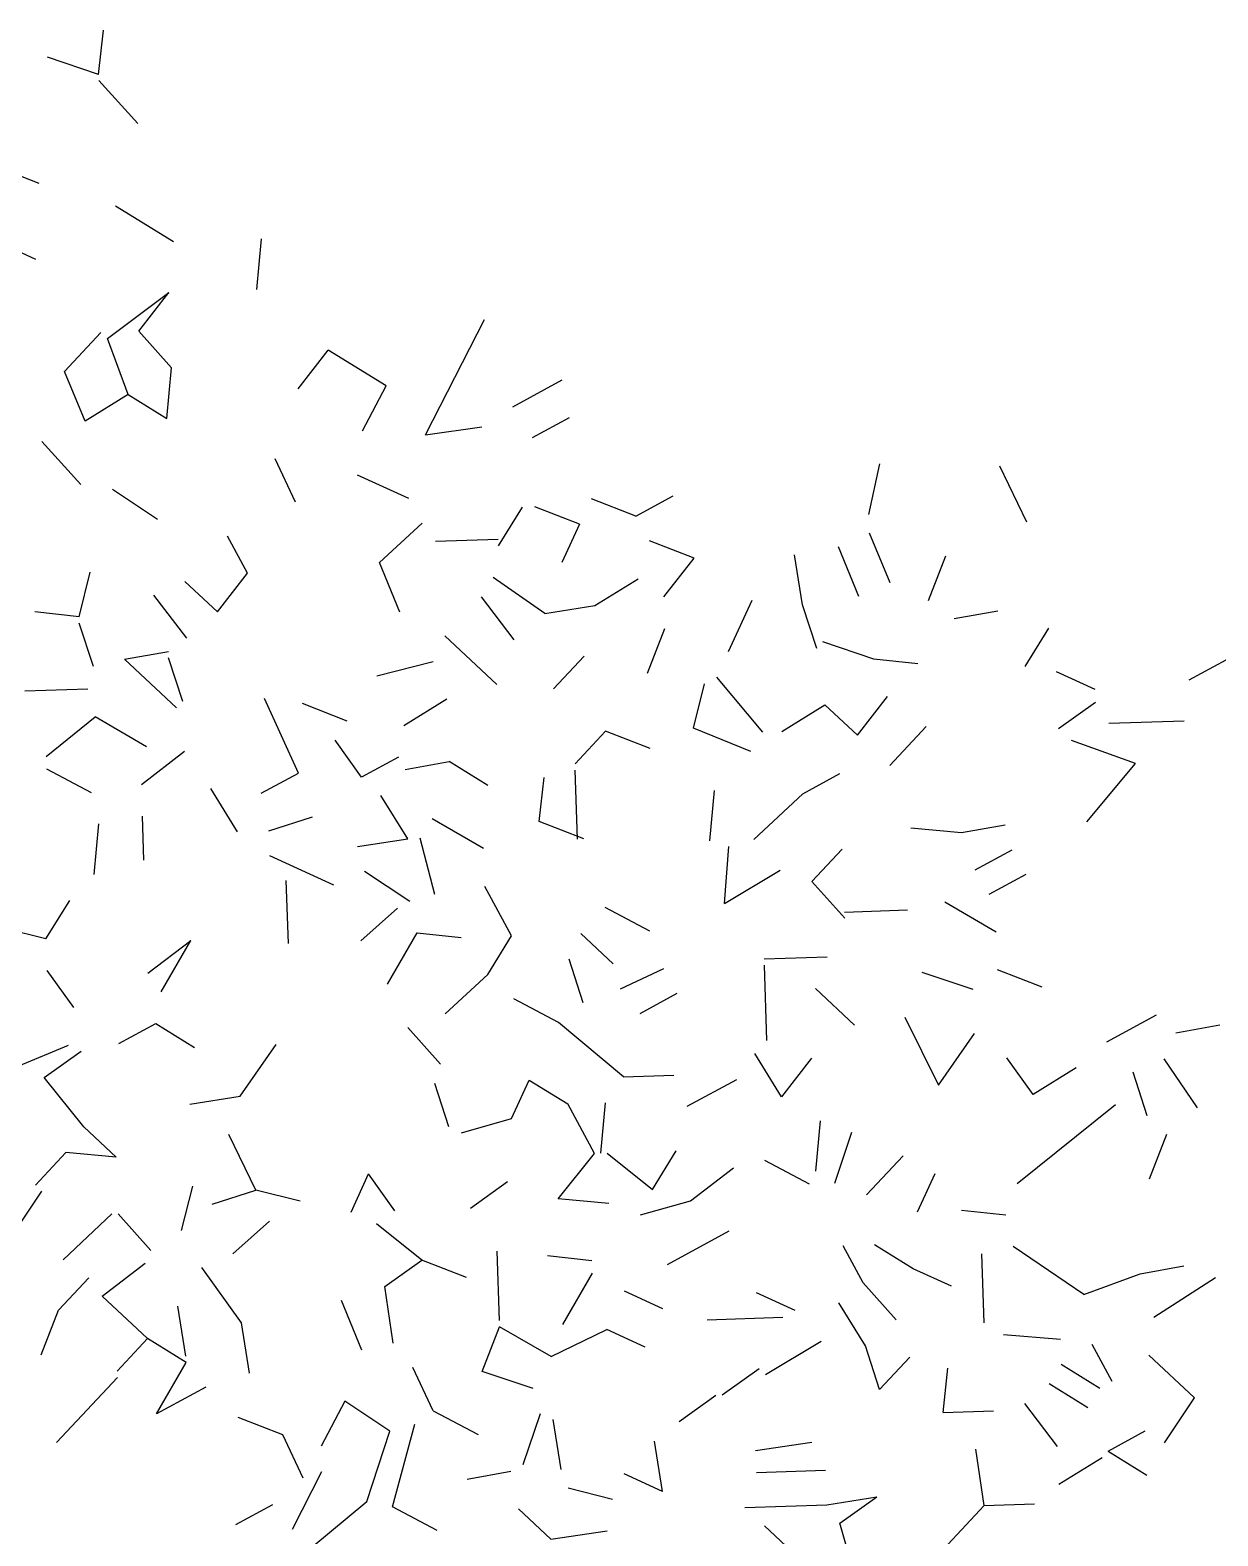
# Model space of a CAD drawing. Header units: metres. Extents: x 10 to 239, y 2 to 253.
# Drawn here: x 103.241 to 104.26, y 184.737 to 186.028 of the extents above; entities that cross this region are included whole.
import ezdxf

# ---------------------------------------------------------------- set-up
doc = ezdxf.new("R2010")
doc.units = ezdxf.units.M
doc.header["$MEASUREMENT"] = 0
doc.layers.add('bloques ARBOLES', color=7, linetype='Continuous', true_color=0xb8d897)

# ---------------------------------------------------------------- blocks, each defined once
blk = doc.blocks.new('arb-alz-77')
at = {"layer": 'bloques ARBOLES', "linetype": 'Continuous'}
for p, q in [((2.2769, 11.1744), (2.2865, 11.2619)), ((2.2769, 11.1744), (2.1762, 11.2084)), ((2.355, 11.0774), (2.2774, 11.162)), ((2.355, 11.0774), (2.2774, 11.162)), ((2.1596, 10.9587), (2.0714, 10.9931)), ((2.4252, 10.8431), (2.3107, 10.914)), ((2.4252, 10.8431), (2.3107, 10.914)), ((2.0764, 10.8438), (2.1522, 10.809)), ((2.0764, 10.8438), (2.1522, 10.809)), ((2.5902, 10.7491), (2.5993, 10.849)), ((2.2946, 10.652), (2.4161, 10.7431)), ((2.3565, 10.6664), (2.4161, 10.7431)), ((2.2097, 10.5867), (2.2817, 10.6639)), ((2.4212, 10.5938), (2.3565, 10.6664)), ((2.9238, 10.4614), (3.0406, 10.6896)), ((2.9238, 10.4614), (3.0406, 10.6896)), ((2.3357, 10.5412), (2.2946, 10.652)), ((2.3357, 10.5412), (2.2946, 10.652)), ((2.6716, 10.5526), (2.7313, 10.6293)), ((2.8458, 10.5584), (2.7313, 10.6293)), ((2.8458, 10.5584), (2.7313, 10.6293)), ((2.8458, 10.5584), (2.7313, 10.6293)), ((2.8458, 10.5584), (2.7313, 10.6293)), ((2.2504, 10.4885), (2.2097, 10.5867)), ((2.412, 10.494), (2.4212, 10.5938)), ((2.412, 10.494), (2.4212, 10.5938)), ((2.412, 10.494), (2.4212, 10.5938)), ((2.412, 10.494), (2.4212, 10.5938)), ((2.412, 10.494), (2.4212, 10.5938)), ((2.799, 10.4696), (2.8458, 10.5584)), ((3.0964, 10.517), (3.1942, 10.5702)), ((3.0964, 10.517), (3.1942, 10.5702)), ((3.0964, 10.517), (3.1942, 10.5702)), ((2.3357, 10.5412), (2.2504, 10.4885)), ((2.3357, 10.5412), (2.2504, 10.4885)), ((2.3357, 10.5412), (2.412, 10.494)), ((2.3357, 10.5412), (2.412, 10.494)), ((3.1358, 10.4562), (3.2091, 10.4959)), ((2.9238, 10.4614), (3.0354, 10.4776)), ((2.9238, 10.4614), (3.0354, 10.4776)), ((2.9238, 10.4614), (3.0354, 10.4776)), ((2.242, 10.3636), (2.1644, 10.4482)), ((2.6667, 10.3281), (2.6265, 10.414)), ((2.6667, 10.3281), (2.6265, 10.414)), ((3.8011, 10.3041), (3.8226, 10.4045)), ((3.8011, 10.3041), (3.8226, 10.4045)), ((4.0593, 10.4001), (4.1129, 10.2898)), ((4.0593, 10.4001), (4.1129, 10.2898)), ((4.0593, 10.4001), (4.1129, 10.2898)), ((2.8907, 10.3356), (2.7894, 10.3821)), ((2.3939, 10.294), (2.3046, 10.3532)), ((3.3403, 10.301), (3.252, 10.3353)), ((3.3403, 10.301), (3.4137, 10.3408)), ((3.3403, 10.301), (3.4137, 10.3408)), ((3.0682, 10.2421), (3.1155, 10.3184)), ((3.0682, 10.2421), (3.1155, 10.3184)), ((3.0682, 10.2421), (3.1155, 10.3184)), ((3.2287, 10.2847), (3.1404, 10.3192)), ((2.8328, 10.2092), (2.9173, 10.2868)), ((3.2287, 10.2847), (3.1939, 10.209)), ((3.2287, 10.2847), (3.1939, 10.209)), ((3.2287, 10.2847), (3.1939, 10.209)), ((2.5718, 10.1879), (2.5321, 10.2613)), ((2.5718, 10.1879), (2.5321, 10.2613)), ((3.0678, 10.2545), (2.9434, 10.2503)), ((3.0678, 10.2545), (2.9434, 10.2503)), ((3.0678, 10.2545), (2.9434, 10.2503)), ((3.0678, 10.2545), (2.9434, 10.2503)), ((3.4552, 10.2177), (3.3668, 10.2521)), ((3.843, 10.1686), (3.8023, 10.2669)), ((3.843, 10.1686), (3.8023, 10.2669)), ((3.843, 10.1686), (3.8023, 10.2669)), ((3.3954, 10.141), (3.4552, 10.2177)), ((3.6701, 10.1253), (3.6543, 10.2245)), ((3.7816, 10.1415), (3.741, 10.2398)), ((3.9189, 10.1337), (3.9532, 10.2222)), ((3.9189, 10.1337), (3.9532, 10.2222)), ((2.2384, 10.1019), (2.2604, 10.1898)), ((2.2384, 10.1019), (2.2604, 10.1898)), ((2.5122, 10.1112), (2.5718, 10.1879)), ((2.5122, 10.1112), (2.5718, 10.1879)), ((2.8734, 10.1108), (2.8328, 10.2092)), ((2.8734, 10.1108), (2.8328, 10.2092)), ((2.5122, 10.1112), (2.4479, 10.1713)), ((3.16, 10.1081), (3.0579, 10.1794)), ((3.16, 10.1081), (3.0579, 10.1794)), ((3.16, 10.1081), (3.0579, 10.1794)), ((3.2591, 10.1239), (3.3445, 10.1766)), ((3.2591, 10.1239), (3.3445, 10.1766)), ((3.2591, 10.1239), (3.3445, 10.1766)), ((3.2591, 10.1239), (3.3445, 10.1766)), ((2.4516, 10.0593), (2.3864, 10.1442)), ((3.0995, 10.0562), (3.0344, 10.1413)), ((3.0995, 10.0562), (3.0344, 10.1413)), ((3.5237, 10.0332), (3.57, 10.1344)), ((3.6979, 10.0391), (3.6701, 10.1253)), ((2.2384, 10.1019), (2.1509, 10.1114)), ((3.16, 10.1081), (3.2591, 10.1239)), ((3.97, 10.0982), (4.0566, 10.1136)), ((3.97, 10.0982), (4.0566, 10.1136)), ((2.2668, 10.0032), (2.2388, 10.0894)), ((2.2668, 10.0032), (2.2388, 10.0894)), ((3.3632, 9.9905), (3.3976, 10.0788)), ((3.3632, 9.9905), (3.3976, 10.0788)), ((4.1102, 10.0032), (4.1575, 10.0795)), ((4.1102, 10.0032), (4.1575, 10.0795)), ((3.065, 9.9679), (2.9621, 10.0641)), ((3.8108, 10.0179), (3.7099, 10.052)), ((2.3285, 10.0177), (2.4152, 10.0331)), ((2.3285, 10.0177), (2.4152, 10.0331)), ((2.4313, 9.9215), (2.3285, 10.0177)), ((2.4313, 9.9215), (2.3285, 10.0177)), ((2.4434, 9.9344), (2.4155, 10.0207)), ((2.4434, 9.9344), (2.4155, 10.0207)), ((2.4434, 9.9344), (2.4155, 10.0207)), ((2.4434, 9.9344), (2.4155, 10.0207)), ((2.8279, 9.9848), (2.939, 10.0135)), ((2.8279, 9.9848), (2.939, 10.0135)), ((2.8279, 9.9848), (2.939, 10.0135)), ((3.1774, 9.9592), (3.2375, 10.0236)), ((3.1774, 9.9592), (3.2375, 10.0236)), ((3.8982, 10.0085), (3.8108, 10.0179)), ((3.8982, 10.0085), (3.8108, 10.0179)), ((4.4349, 9.9768), (4.5083, 10.0167)), ((4.4349, 9.9768), (4.5083, 10.0167)), ((3.5915, 9.8736), (3.5005, 9.9826)), ((4.2488, 9.9581), (4.1727, 9.9927)), ((2.1313, 9.9551), (2.2557, 9.9594)), ((3.4541, 9.8814), (3.4761, 9.9693)), ((3.4541, 9.8814), (3.4761, 9.9693)), ((2.6724, 9.7927), (2.6052, 9.9399)), ((2.7686, 9.8956), (2.6802, 9.9299)), ((2.881, 9.8869), (2.9663, 9.9396)), ((2.881, 9.8869), (2.9663, 9.9396)), ((2.881, 9.8869), (2.9663, 9.9396)), ((3.6286, 9.8749), (3.7141, 9.9276)), ((3.6286, 9.8749), (3.7141, 9.9276)), ((3.7784, 9.8674), (3.7141, 9.9276)), ((3.7784, 9.8674), (3.7141, 9.9276)), ((3.7784, 9.8674), (3.7141, 9.9276)), ((3.7784, 9.8674), (3.7141, 9.9276)), ((3.7784, 9.8674), (3.7141, 9.9276)), ((3.7784, 9.8674), (3.8381, 9.9442)), ((4.1765, 9.8808), (4.2496, 9.9331)), ((4.1765, 9.8808), (4.2496, 9.9331)), ((4.1765, 9.8808), (4.2496, 9.9331)), ((2.1731, 9.8257), (2.2701, 9.9037)), ((2.1731, 9.8257), (2.2701, 9.9037)), ((2.3716, 9.8448), (2.2701, 9.9037)), ((2.3716, 9.8448), (2.2701, 9.9037)), ((2.3716, 9.8448), (2.2701, 9.9037)), ((4.4252, 9.8955), (4.2759, 9.8904)), ((4.4252, 9.8955), (4.2759, 9.8904)), ((4.4252, 9.8955), (4.2759, 9.8904)), ((4.4252, 9.8955), (4.2759, 9.8904)), ((2.7972, 9.7844), (2.7449, 9.8575)), ((3.2198, 9.8112), (3.28, 9.8755)), ((3.3682, 9.8411), (3.28, 9.8755)), ((3.3682, 9.8411), (3.28, 9.8755)), ((3.5678, 9.8355), (3.4541, 9.8814)), ((3.5678, 9.8355), (3.4541, 9.8814)), ((3.9148, 9.8846), (3.8428, 9.8073)), ((4.3284, 9.8113), (4.2024, 9.8569)), ((4.3284, 9.8113), (4.2024, 9.8569)), ((4.3284, 9.8113), (4.2024, 9.8569)), ((2.4467, 9.835), (2.3617, 9.7697)), ((2.4467, 9.835), (2.3617, 9.7697)), ((2.4467, 9.835), (2.3617, 9.7697)), ((2.4467, 9.835), (2.3617, 9.7697)), ((2.4467, 9.835), (2.3617, 9.7697)), ((2.4467, 9.835), (2.3617, 9.7697)), ((2.4467, 9.835), (2.3617, 9.7697)), ((2.4467, 9.835), (2.3617, 9.7697)), ((2.1739, 9.8008), (2.2626, 9.754)), ((2.1739, 9.8008), (2.2626, 9.754)), ((2.1739, 9.8008), (2.2626, 9.754)), ((2.8706, 9.8243), (2.7972, 9.7844)), ((2.8706, 9.8243), (2.7972, 9.7844)), ((2.8706, 9.8243), (2.7972, 9.7844)), ((2.8839, 9.7999), (2.9706, 9.8153)), ((2.8839, 9.7999), (2.9706, 9.8153)), ((2.8839, 9.7999), (2.9706, 9.8153)), ((3.0469, 9.768), (2.9706, 9.8153)), ((3.0469, 9.768), (2.9706, 9.8153)), ((3.0469, 9.768), (2.9706, 9.8153)), ((3.2249, 9.6619), (3.2203, 9.7987)), ((3.2249, 9.6619), (3.2203, 9.7987)), ((4.2326, 9.696), (4.3284, 9.8113)), ((4.2326, 9.696), (4.3284, 9.8113)), ((4.2326, 9.696), (4.3284, 9.8113)), ((2.5989, 9.7528), (2.6724, 9.7927)), ((3.1489, 9.6968), (3.1585, 9.7842)), ((3.6702, 9.7516), (3.7436, 9.7915)), ((3.6702, 9.7516), (3.7436, 9.7915)), ((2.5518, 9.6766), (2.499, 9.762)), ((2.5518, 9.6766), (2.499, 9.762)), ((2.8886, 9.6629), (2.8358, 9.7484)), ((2.8886, 9.6629), (2.8358, 9.7484)), ((2.8886, 9.6629), (2.8358, 9.7484)), ((3.4866, 9.6584), (3.4956, 9.7583)), ((3.4866, 9.6584), (3.4956, 9.7583)), ((3.5736, 9.6612), (3.6702, 9.7516)), ((2.268, 9.5921), (2.2773, 9.6922)), ((2.268, 9.5921), (2.2773, 9.6922)), ((2.268, 9.5921), (2.2773, 9.6922)), ((2.268, 9.5921), (2.2773, 9.6922)), ((2.3668, 9.6205), (2.3639, 9.7075)), ((2.3668, 9.6205), (2.3639, 9.7075)), ((2.3668, 9.6205), (2.3639, 9.7075)), ((2.3668, 9.6205), (2.3639, 9.7075)), ((2.614, 9.6786), (2.7002, 9.7064)), ((2.614, 9.6786), (2.7002, 9.7064)), ((3.0386, 9.6432), (2.937, 9.702)), ((3.2372, 9.6623), (3.1489, 9.6968)), ((3.8843, 9.6841), (3.9842, 9.6751)), ((3.9842, 9.6751), (4.0708, 9.6905)), ((3.9842, 9.6751), (4.0708, 9.6905)), ((2.7894, 9.6472), (2.8886, 9.6629)), ((2.7894, 9.6472), (2.8886, 9.6629)), ((2.9421, 9.5527), (2.9133, 9.6638)), ((2.7422, 9.5709), (2.6156, 9.6289)), ((2.7422, 9.5709), (2.6156, 9.6289)), ((2.7422, 9.5709), (2.6156, 9.6289)), ((2.7422, 9.5709), (2.6156, 9.6289)), ((2.7422, 9.5709), (2.6156, 9.6289)), ((3.5157, 9.5348), (3.5242, 9.6472)), ((3.5157, 9.5348), (3.5242, 9.6472)), ((3.6886, 9.5779), (3.7486, 9.6422)), ((4.0116, 9.6013), (4.085, 9.6411)), ((4.0116, 9.6013), (4.085, 9.6411)), ((2.8927, 9.5386), (2.8035, 9.5978)), ((2.8927, 9.5386), (2.8035, 9.5978)), ((2.8927, 9.5386), (2.8035, 9.5978)), ((2.8927, 9.5386), (2.8035, 9.5978)), ((2.8927, 9.5386), (2.8035, 9.5978)), ((3.5157, 9.5348), (3.6256, 9.6007)), ((4.1116, 9.5921), (4.0382, 9.5524)), ((2.6527, 9.4558), (2.6485, 9.5802)), ((3.0943, 9.4706), (3.0411, 9.5684)), ((3.0943, 9.4706), (3.0411, 9.5684)), ((3.7533, 9.5054), (3.6886, 9.5779)), ((3.7533, 9.5054), (3.6886, 9.5779)), ((3.7533, 9.5054), (3.6886, 9.5779)), ((3.7533, 9.5054), (3.6886, 9.5779)), ((3.7533, 9.5054), (3.6886, 9.5779)), ((2.1729, 9.4645), (2.2199, 9.5407)), ((4.0532, 9.478), (3.9515, 9.537)), ((2.7957, 9.4606), (2.8682, 9.5253)), ((2.7957, 9.4606), (2.8682, 9.5253)), ((2.7957, 9.4606), (2.8682, 9.5253)), ((2.7957, 9.4606), (2.8682, 9.5253)), ((3.368, 9.48), (3.2793, 9.5268)), ((3.7529, 9.5178), (3.8773, 9.522)), ((3.7529, 9.5178), (3.8773, 9.522)), ((2.1729, 9.4645), (2.0849, 9.4865)), ((2.8485, 9.3751), (2.9073, 9.4768)), ((2.8485, 9.3751), (2.9073, 9.4768)), ((2.9073, 9.4768), (2.9947, 9.4673)), ((2.9073, 9.4768), (2.9947, 9.4673)), ((2.9073, 9.4768), (2.9947, 9.4673)), ((3.047, 9.3943), (3.0943, 9.4706)), ((3.2955, 9.4151), (3.2312, 9.4753)), ((2.3744, 9.3966), (2.4594, 9.4616)), ((2.4006, 9.36), (2.4594, 9.4616)), ((2.4006, 9.36), (2.4594, 9.4616)), ((3.2358, 9.3384), (3.208, 9.4247)), ((3.594, 9.4252), (3.7186, 9.4294)), ((3.594, 9.4252), (3.7186, 9.4294)), ((3.5995, 9.2636), (3.5944, 9.4127)), ((3.5995, 9.2636), (3.5944, 9.4127)), ((3.5995, 9.2636), (3.5944, 9.4127)), ((2.1749, 9.4023), (2.2271, 9.3293)), ((2.9625, 9.3168), (3.047, 9.3943)), ((2.9625, 9.3168), (3.047, 9.3943)), ((2.9625, 9.3168), (3.047, 9.3943)), ((3.3096, 9.3659), (3.3954, 9.406)), ((4.0072, 9.3644), (3.9064, 9.3985)), ((4.0072, 9.3644), (3.9064, 9.3985)), ((4.144, 9.3691), (4.0557, 9.4035)), ((4.144, 9.3691), (4.0557, 9.4035)), ((4.144, 9.3691), (4.0557, 9.4035)), ((3.3486, 9.3173), (3.422, 9.3571)), ((3.3486, 9.3173), (3.422, 9.3571)), ((3.7729, 9.2943), (3.6956, 9.3664)), ((3.7729, 9.2943), (3.6956, 9.3664)), ((3.7729, 9.2943), (3.6956, 9.3664)), ((3.1873, 9.2993), (3.0984, 9.3462)), ((2.3168, 9.2575), (2.3901, 9.2974)), ((2.3901, 9.2974), (2.4666, 9.2501)), ((2.3901, 9.2974), (2.4666, 9.2501)), ((3.3154, 9.1916), (3.1873, 9.2993)), ((3.3154, 9.1916), (3.1873, 9.2993)), ((3.3154, 9.1916), (3.1873, 9.2993)), ((3.872, 9.3101), (3.9387, 9.1753)), ((4.2722, 9.2613), (4.37, 9.3145)), ((4.4954, 9.2939), (4.4087, 9.2784)), ((2.9535, 9.2167), (2.8886, 9.2893)), ((2.9535, 9.2167), (2.8886, 9.2893)), ((2.9535, 9.2167), (2.8886, 9.2893)), ((3.9387, 9.1753), (4.0101, 9.2775)), ((3.9387, 9.1753), (4.0101, 9.2775)), ((2.1189, 9.2135), (2.2172, 9.2542)), ((2.1189, 9.2135), (2.2172, 9.2542)), ((2.1189, 9.2135), (2.2172, 9.2542)), ((2.1696, 9.1903), (2.2426, 9.2426)), ((2.1696, 9.1903), (2.2426, 9.2426)), ((2.5569, 9.1536), (2.6283, 9.2556)), ((2.5569, 9.1536), (2.6283, 9.2556)), ((3.6282, 9.1524), (3.5755, 9.2378)), ((3.6879, 9.2291), (3.6282, 9.1524)), ((4.1263, 9.1568), (4.074, 9.2297)), ((4.2116, 9.2094), (4.1263, 9.1568)), ((4.2116, 9.2094), (4.1263, 9.1568)), ((4.4511, 9.1304), (4.3855, 9.2278)), ((2.2476, 9.0933), (2.1696, 9.1903)), ((2.2476, 9.0933), (2.1696, 9.1903)), ((2.2476, 9.0933), (2.1696, 9.1903)), ((2.9701, 9.0928), (2.9422, 9.179)), ((2.9701, 9.0928), (2.9422, 9.179)), ((2.9701, 9.0928), (2.9422, 9.179)), ((2.9701, 9.0928), (2.9422, 9.179)), ((3.094, 9.1095), (3.1289, 9.1853)), ((3.1289, 9.1853), (3.2052, 9.1382)), ((3.1289, 9.1853), (3.2052, 9.1382)), ((3.1289, 9.1853), (3.2052, 9.1382)), ((3.3154, 9.1916), (3.415, 9.1949)), ((3.3154, 9.1916), (3.415, 9.1949)), ((3.3154, 9.1916), (3.415, 9.1949)), ((3.4419, 9.1336), (3.5398, 9.1867)), ((3.4419, 9.1336), (3.5398, 9.1867)), ((4.3519, 9.1145), (4.3242, 9.2008)), ((2.4578, 9.1377), (2.5569, 9.1536)), ((2.4578, 9.1377), (2.5569, 9.1536)), ((3.2583, 9.0403), (3.2052, 9.1382)), ((3.2583, 9.0403), (3.2052, 9.1382)), ((3.2708, 9.0407), (3.2798, 9.1407)), ((4.0948, 8.9812), (4.2889, 9.1374)), ((4.0948, 8.9812), (4.2889, 9.1374)), ((4.0948, 8.9812), (4.2889, 9.1374)), ((2.3119, 9.0332), (2.2476, 9.0933)), ((2.3119, 9.0332), (2.2476, 9.0933)), ((2.3119, 9.0332), (2.2476, 9.0933)), ((2.9953, 9.0812), (3.094, 9.1095)), ((3.7045, 9.1051), (3.6954, 9.0052)), ((3.7045, 9.1051), (3.6954, 9.0052)), ((3.7045, 9.1051), (3.6954, 9.0052)), ((3.7045, 9.1051), (3.6954, 9.0052)), ((2.5882, 8.9678), (2.5346, 9.0781)), ((2.5882, 8.9678), (2.5346, 9.0781)), ((2.5882, 8.9678), (2.5346, 9.0781)), ((2.5882, 8.9678), (2.5346, 9.0781)), ((2.5882, 8.9678), (2.5346, 9.0781)), ((3.7337, 8.9815), (3.7676, 9.0823)), ((3.7337, 8.9815), (3.7676, 9.0823)), ((4.3561, 8.9901), (4.3905, 9.0785)), ((4.3561, 8.9901), (4.3905, 9.0785)), ((2.1519, 8.9779), (2.212, 9.0422)), ((2.3119, 9.0332), (2.212, 9.0422)), ((3.1866, 8.9506), (3.2583, 9.0403)), ((3.1866, 8.9506), (3.2583, 9.0403)), ((3.2832, 9.0411), (3.3728, 8.9693)), ((3.3728, 8.9693), (3.4201, 9.0457)), ((3.3728, 8.9693), (3.4201, 9.0457)), ((3.3728, 8.9693), (3.4201, 9.0457)), ((3.6839, 8.9799), (3.5951, 9.0267)), ((3.6839, 8.9799), (3.5951, 9.0267)), ((3.6839, 8.9799), (3.5951, 9.0267)), ((3.6839, 8.9799), (3.5951, 9.0267)), ((3.8688, 9.0359), (3.7967, 8.9588)), ((2.7765, 8.9244), (2.8112, 9.0002)), ((2.8635, 8.9272), (2.8112, 9.0002)), ((2.8635, 8.9272), (2.8112, 9.0002)), ((3.4482, 8.947), (3.5332, 9.0121)), ((3.4482, 8.947), (3.5332, 9.0121)), ((3.8975, 8.9248), (3.9323, 9.0007)), ((3.8975, 8.9248), (3.9323, 9.0007)), ((3.8975, 8.9248), (3.9323, 9.0007)), ((2.1054, 8.8767), (2.1647, 8.966)), ((2.4414, 8.888), (2.4633, 8.976)), ((2.5019, 8.9399), (2.5882, 8.9678)), ((2.5019, 8.9399), (2.5882, 8.9678)), ((2.5019, 8.9399), (2.5882, 8.9678)), ((2.5019, 8.9399), (2.5882, 8.9678)), ((2.676, 8.9458), (2.5882, 8.9678)), ((2.676, 8.9458), (2.5882, 8.9678)), ((3.0128, 8.9323), (3.0858, 8.9847)), ((3.0128, 8.9323), (3.0858, 8.9847)), ((3.0128, 8.9323), (3.0858, 8.9847)), ((3.0128, 8.9323), (3.0858, 8.9847)), ((3.2865, 8.9416), (3.1866, 8.9506)), ((3.2865, 8.9416), (3.1866, 8.9506)), ((3.3496, 8.9187), (3.4482, 8.947)), ((3.3496, 8.9187), (3.4482, 8.947)), ((2.2067, 8.8303), (2.3032, 8.9207)), ((2.3804, 8.8487), (2.3157, 8.9212)), ((2.3804, 8.8487), (2.3157, 8.9212)), ((2.3804, 8.8487), (2.3157, 8.9212)), ((2.3804, 8.8487), (2.3157, 8.9212)), ((2.3804, 8.8487), (2.3157, 8.9212)), ((2.5426, 8.8417), (2.6151, 8.9065)), ((2.5426, 8.8417), (2.6151, 8.9065)), ((4.0721, 8.9182), (3.9846, 8.9277)), ((2.9168, 8.8294), (2.8271, 8.901)), ((2.9168, 8.8294), (2.8271, 8.901)), ((2.9168, 8.8294), (2.8271, 8.901)), ((2.9168, 8.8294), (2.8271, 8.901)), ((2.9168, 8.8294), (2.8271, 8.901)), ((2.9168, 8.8294), (2.8271, 8.901)), ((2.9168, 8.8294), (2.8271, 8.901)), ((2.9168, 8.8294), (2.8271, 8.901)), ((3.4026, 8.821), (3.525, 8.8873)), ((3.0702, 8.7101), (3.0655, 8.8469)), ((3.0702, 8.7101), (3.0655, 8.8469)), ((3.0702, 8.7101), (3.0655, 8.8469)), ((3.0702, 8.7101), (3.0655, 8.8469)), ((3.0702, 8.7101), (3.0655, 8.8469)), ((3.0702, 8.7101), (3.0655, 8.8469)), ((3.7901, 8.7842), (3.7502, 8.8576)), ((3.7901, 8.7842), (3.7502, 8.8576)), ((3.7901, 8.7842), (3.7502, 8.8576)), ((3.8887, 8.8123), (3.8125, 8.8596)), ((4.2268, 8.7615), (4.0866, 8.8564)), ((4.2268, 8.7615), (4.0866, 8.8564)), ((4.2268, 8.7615), (4.0866, 8.8564)), ((4.2268, 8.7615), (4.0866, 8.8564)), ((2.2838, 8.7582), (2.3689, 8.8233)), ((2.5597, 8.7052), (2.4813, 8.8147)), ((2.5597, 8.7052), (2.4813, 8.8147)), ((2.5597, 8.7052), (2.4813, 8.8147)), ((2.8437, 8.7771), (2.9168, 8.8294)), ((3.005, 8.795), (2.9168, 8.8294)), ((3.005, 8.795), (2.9168, 8.8294)), ((3.005, 8.795), (2.9168, 8.8294)), ((3.2531, 8.8283), (3.1654, 8.8377)), ((3.2531, 8.8283), (3.1654, 8.8377)), ((4.0295, 8.7051), (4.0248, 8.842)), ((4.0295, 8.7051), (4.0248, 8.842)), ((4.3377, 8.8026), (4.4242, 8.818)), ((4.3377, 8.8026), (4.4242, 8.818)), ((2.1976, 8.7304), (2.2578, 8.7947)), ((2.1976, 8.7304), (2.2578, 8.7947)), ((3.2539, 8.8033), (3.1951, 8.7018)), ((3.2539, 8.8033), (3.1951, 8.7018)), ((3.2539, 8.8033), (3.1951, 8.7018)), ((3.2539, 8.8033), (3.1951, 8.7018)), ((3.9647, 8.7776), (3.8887, 8.8123)), ((4.2268, 8.7615), (4.3377, 8.8026)), ((4.3653, 8.7164), (4.4873, 8.7952)), ((4.3653, 8.7164), (4.4873, 8.7952)), ((4.3653, 8.7164), (4.4873, 8.7952)), ((4.3653, 8.7164), (4.4873, 8.7952)), ((2.3739, 8.6741), (2.2838, 8.7582)), ((2.3739, 8.6741), (2.2838, 8.7582)), ((2.3739, 8.6741), (2.2838, 8.7582)), ((2.86, 8.6655), (2.8437, 8.7771)), ((2.86, 8.6655), (2.8437, 8.7771)), ((3.3932, 8.7334), (3.3174, 8.7682)), ((3.3932, 8.7334), (3.3174, 8.7682)), ((3.3932, 8.7334), (3.3174, 8.7682)), ((3.3932, 8.7334), (3.3174, 8.7682)), ((3.3932, 8.7334), (3.3174, 8.7682)), ((3.655, 8.7298), (3.5791, 8.7646)), ((3.8549, 8.7116), (3.7901, 8.7842)), ((3.8549, 8.7116), (3.7901, 8.7842)), ((2.1632, 8.6421), (2.1976, 8.7304)), ((2.1632, 8.6421), (2.1976, 8.7304)), ((2.1632, 8.6421), (2.1976, 8.7304)), ((2.1632, 8.6421), (2.1976, 8.7304)), ((2.1632, 8.6421), (2.1976, 8.7304)), ((2.4498, 8.6392), (2.434, 8.7384)), ((2.4498, 8.6392), (2.434, 8.7384)), ((2.4498, 8.6392), (2.434, 8.7384)), ((2.7981, 8.6511), (2.7574, 8.7493)), ((2.7981, 8.6511), (2.7574, 8.7493)), ((3.7943, 8.6597), (3.7417, 8.7452)), ((2.5754, 8.606), (2.5597, 8.7052)), ((3.0362, 8.6092), (3.0705, 8.6977)), ((3.1722, 8.6386), (3.0705, 8.6977)), ((3.1722, 8.6386), (3.0705, 8.6977)), ((3.4811, 8.7115), (3.6306, 8.7166)), ((3.4811, 8.7115), (3.6306, 8.7166)), ((3.4811, 8.7115), (3.6306, 8.7166)), ((3.4811, 8.7115), (3.6306, 8.7166)), ((2.3138, 8.6097), (2.3739, 8.6741)), ((2.3138, 8.6097), (2.3739, 8.6741)), ((2.3138, 8.6097), (2.3739, 8.6741)), ((2.3138, 8.6097), (2.3739, 8.6741)), ((2.3138, 8.6097), (2.3739, 8.6741)), ((2.3138, 8.6097), (2.3739, 8.6741)), ((2.3138, 8.6097), (2.3739, 8.6741)), ((2.3138, 8.6097), (2.3739, 8.6741)), ((2.3138, 8.6097), (2.3739, 8.6741)), ((2.4502, 8.6268), (2.3739, 8.6741)), ((2.4502, 8.6268), (2.3739, 8.6741)), ((2.4502, 8.6268), (2.3739, 8.6741)), ((3.1722, 8.6386), (3.2825, 8.6922)), ((3.3585, 8.6576), (3.2825, 8.6922)), ((3.5969, 8.6033), (3.7068, 8.6693)), ((3.5969, 8.6033), (3.7068, 8.6693)), ((3.5969, 8.6033), (3.7068, 8.6693)), ((4.18, 8.6727), (4.0677, 8.6815)), ((4.18, 8.6727), (4.0677, 8.6815)), ((3.8222, 8.5736), (3.7943, 8.6597)), ((3.8822, 8.6378), (3.8222, 8.5736)), ((3.8822, 8.6378), (3.8222, 8.5736)), ((4.2825, 8.5891), (4.2427, 8.6625)), ((4.4455, 8.5571), (4.3554, 8.6414)), ((2.3913, 8.5252), (2.4502, 8.6268)), ((2.9392, 8.5313), (2.8989, 8.617)), ((3.1371, 8.5753), (3.0362, 8.6092)), ((3.511, 8.563), (3.5841, 8.6153)), ((3.511, 8.563), (3.5841, 8.6153)), ((3.511, 8.563), (3.5841, 8.6153)), ((3.9482, 8.528), (3.9577, 8.6155)), ((4.258, 8.5758), (4.1817, 8.623)), ((4.258, 8.5758), (4.1817, 8.623)), ((2.1939, 8.4687), (2.3142, 8.5973)), ((2.1939, 8.4687), (2.3142, 8.5973)), ((2.4892, 8.5783), (2.3913, 8.5252)), ((2.4892, 8.5783), (2.3913, 8.5252)), ((4.2344, 8.5375), (4.158, 8.5848)), ((2.7641, 8.5502), (2.7174, 8.4614)), ((2.8533, 8.4909), (2.7641, 8.5502)), ((3.4258, 8.5103), (3.4986, 8.5626)), ((3.4258, 8.5103), (3.4986, 8.5626)), ((3.4258, 8.5103), (3.4986, 8.5626)), ((4.3862, 8.468), (4.4455, 8.5571)), ((4.3862, 8.468), (4.4455, 8.5571)), ((2.6419, 8.4839), (2.5535, 8.5183)), ((2.6419, 8.4839), (2.5535, 8.5183)), ((2.6419, 8.4839), (2.5535, 8.5183)), ((2.6419, 8.4839), (2.5535, 8.5183)), ((2.6419, 8.4839), (2.5535, 8.5183)), ((2.9392, 8.5313), (3.0279, 8.4844)), ((3.1171, 8.4252), (3.1512, 8.5259)), ((3.1171, 8.4252), (3.1512, 8.5259)), ((3.9482, 8.528), (4.0477, 8.5313)), ((4.1747, 8.4608), (4.1095, 8.5459)), ((4.1747, 8.4608), (4.1095, 8.5459)), ((4.1747, 8.4608), (4.1095, 8.5459)), ((4.1747, 8.4608), (4.1095, 8.5459)), ((4.1747, 8.4608), (4.1095, 8.5459)), ((2.8081, 8.3523), (2.8533, 8.4909)), ((2.8081, 8.3523), (2.8533, 8.4909)), ((2.8584, 8.3416), (2.9027, 8.5051)), ((2.8584, 8.3416), (2.9027, 8.5051)), ((2.8584, 8.3416), (2.9027, 8.5051)), ((3.1922, 8.4151), (3.1764, 8.5143)), ((3.1922, 8.4151), (3.1764, 8.5143)), ((3.1922, 8.4151), (3.1764, 8.5143)), ((4.2746, 8.4517), (4.3481, 8.4916)), ((2.6821, 8.3979), (2.6419, 8.4839)), ((3.3929, 8.3721), (3.3772, 8.4712)), ((3.3929, 8.3721), (3.3772, 8.4712)), ((3.3929, 8.3721), (3.3772, 8.4712)), ((3.577, 8.4531), (3.6886, 8.4693)), ((3.577, 8.4531), (3.6886, 8.4693)), ((4.0292, 8.3439), (4.0129, 8.4554)), ((4.1772, 8.3862), (4.2627, 8.4388)), ((4.1772, 8.3862), (4.2627, 8.4388)), ((4.1772, 8.3862), (4.2627, 8.4388)), ((4.2746, 8.4517), (4.3511, 8.4044)), ((4.2746, 8.4517), (4.3511, 8.4044)), ((4.2746, 8.4517), (4.3511, 8.4044)), ((4.2746, 8.4517), (4.3511, 8.4044)), ((2.6607, 8.2976), (2.719, 8.4117)), ((2.6607, 8.2976), (2.719, 8.4117)), ((2.6607, 8.2976), (2.719, 8.4117)), ((3.006, 8.3964), (3.0927, 8.4118)), ((3.006, 8.3964), (3.0927, 8.4118)), ((3.006, 8.3964), (3.0927, 8.4118)), ((3.006, 8.3964), (3.0927, 8.4118)), ((3.3929, 8.3721), (3.3171, 8.4069)), ((3.3929, 8.3721), (3.3171, 8.4069)), ((3.5785, 8.4097), (3.7154, 8.4142)), ((3.2939, 8.3563), (3.206, 8.3783)), ((3.2939, 8.3563), (3.206, 8.3783)), ((2.5483, 8.3063), (2.6216, 8.3461)), ((2.5483, 8.3063), (2.6216, 8.3461)), ((2.6992, 8.2615), (2.8081, 8.3523)), ((2.9472, 8.2948), (2.8584, 8.3416)), ((3.556, 8.3404), (3.7178, 8.3457)), ((3.556, 8.3404), (3.7178, 8.3457)), ((3.556, 8.3404), (3.7178, 8.3457)), ((3.556, 8.3404), (3.7178, 8.3457)), ((3.7178, 8.3457), (3.8169, 8.3616)), ((3.7178, 8.3457), (3.8169, 8.3616)), ((3.7439, 8.3093), (3.8169, 8.3616)), ((3.7439, 8.3093), (3.8169, 8.3616)), ((3.7439, 8.3093), (3.8169, 8.3616)), ((3.873, 8.1767), (4.0292, 8.3439)), ((3.873, 8.1767), (4.0292, 8.3439)), ((4.0292, 8.3439), (4.1286, 8.3472)), ((4.0292, 8.3439), (4.1286, 8.3472)), ((4.0292, 8.3439), (4.1286, 8.3472)), ((3.1719, 8.2776), (3.1077, 8.3376)), ((3.7721, 8.2106), (3.7439, 8.3093)), ((3.1719, 8.2776), (3.2835, 8.2938)), ((3.1719, 8.2776), (3.2835, 8.2938)), ((3.6589, 8.2442), (3.5946, 8.3042)), ((3.6589, 8.2442), (3.5946, 8.3042))]:
    blk.add_line(p, q, dxfattribs=at)

msp = doc.modelspace()

# ---------------------------------------------------------------- block references
at = {"layer": 'bloques ARBOLES', "color": 2, "xscale": 0.433568186266492, "yscale": 0.433568186266492, "zscale": 0.433568186266492}
msp.add_blockref('arb-alz-77', (102.31266, 181.14546), dxfattribs=at)

doc.saveas('drawing.dxf')
